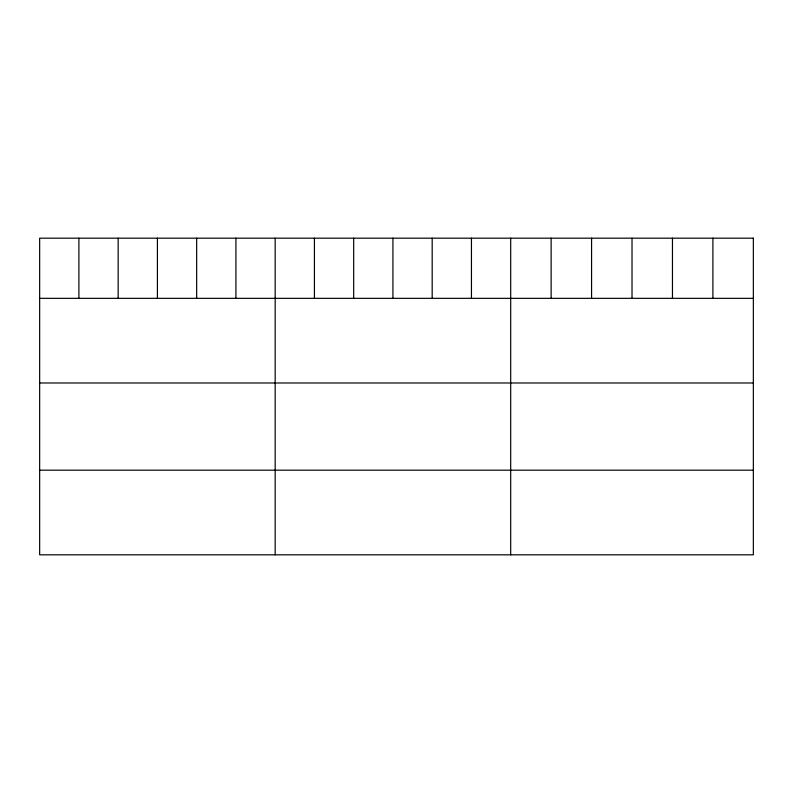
<?xml version="1.0" encoding="UTF-8"?>
<svg xmlns="http://www.w3.org/2000/svg" width="793" height="793" viewBox="0 0 793 793"><rect width="100%" height="100%" fill="white"/><g stroke="black" fill="none" stroke-linecap="round" stroke-linejoin="round"><path stroke-width="1.19" d="M39.65 298.337L753.35 298.337M39.65 382.979L753.35 382.979M39.65 470.18L753.35 470.18M712.907 238.178L712.907 298.337M672.464 238.178L672.464 298.337M632.021 238.178L632.021 298.337M591.578 238.178L591.578 298.337M551.135 238.178L551.135 298.337M510.692 238.178L510.692 554.822M471.439 238.178L471.439 298.337M432.185 238.178L432.185 298.337M392.931 238.178L392.931 298.337M353.678 238.178L353.678 298.337M314.424 238.178L314.424 298.337M275.171 238.178L275.171 554.822M235.917 238.178L235.917 298.337M196.664 238.178L196.664 298.337M157.411 238.178L157.411 298.337M118.157 238.178L118.157 298.337M78.903 238.178L78.903 298.337M753.35 238.178L39.65 238.178L39.65 554.822L753.35 554.822L753.35 238.178"/></g></svg>
